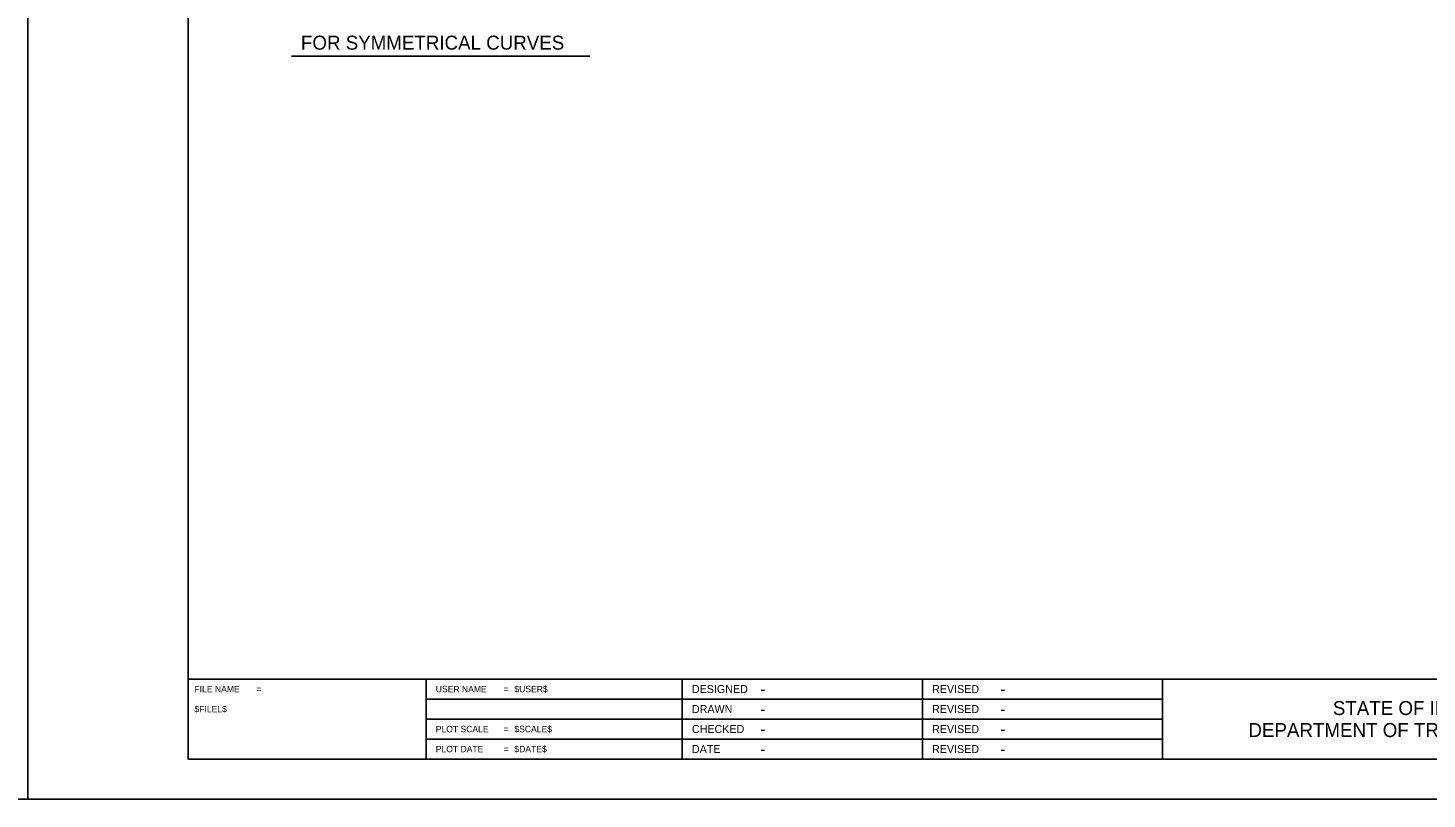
# Model space of a CAD drawing. Extents: x 1875357 to 1890680, y 2257528 to 2269761.
# Drawn here: x 1882157 to 1883031, y 2262719 to 2263201 of the extents above; entities that cross this region are included whole.
import ezdxf

# ---------------------------------------------------------------- set-up
doc = ezdxf.new("R2010")
doc.units = 0
for name, color, linetype in [('Design_PR_Roadway Notes', 7, 'Continuous'), ('Sheets_50 Reference Boundary', 7, 'Continuous'), ('Sheets_General Details', 7, 'Continuous'), ('Sheets_Printer Plotting Border', 7, 'Continuous')]:
    doc.layers.add(name, color=color, linetype=linetype)

msp = doc.modelspace()

# ---------------------------------------------------------------- linework, layer by layer
at = {"layer": 'Design_PR_Roadway Notes'}
msp.add_line((1882321.93, 2263182.8), (1882508.38, 2263182.8), dxfattribs=at)
at = {"layer": 'Sheets_50 Reference Boundary'}
msp.add_lwpolyline([(1882257.4, 2263793.54), (1883832.4, 2263793.54), (1883832.4, 2262793.55), (1882257.4, 2262793.55)], close=True, dxfattribs=at)
at = {"layer": 'Sheets_General Details'}
for p, q in [((1882257.4, 2262793.55), (1883832.4, 2262793.55)), ((1882406.12, 2262793.55), (1882406.12, 2262743.55)), ((1882566.12, 2262793.55), (1882566.12, 2262743.55)), ((1882716.12, 2262793.55), (1882716.12, 2262743.55)), ((1882866.12, 2262793.55), (1882866.12, 2262743.55)), ((1882406.12, 2262781.05), (1882866.12, 2262781.05)), ((1882406.12, 2262768.55), (1882866.12, 2262768.55)), ((1882406.12, 2262756.05), (1882866.12, 2262756.05)), ((1883857.4, 2262718.55), (1882157.4, 2262718.55))]:
    msp.add_line(p, q, dxfattribs=at)
msp.add_lwpolyline([(1882257.4, 2263793.55), (1883832.4, 2263793.55), (1883832.4, 2262743.55), (1882257.4, 2262743.55)], close=True, dxfattribs=at)
at = {"layer": 'Sheets_Printer Plotting Border'}
for points in [[(1880457.4, 2262718.55), (1882157.4, 2262718.55), (1882157.4, 2263818.55), (1880457.4, 2263818.55)], [(1882157.4, 2262718.55), (1883857.4, 2262718.55), (1883857.4, 2263818.55), (1882157.4, 2263818.55)]]:
    msp.add_lwpolyline(points, close=True, dxfattribs=at)

# ---------------------------------------------------------------- texts
at = {"layer": 'Design_PR_Roadway Notes'}
msp.add_text('FOR SYMMETRICAL CURVES', height=8.75, dxfattribs=at).set_placement((1882327.91, 2263186.95))
at = {"layer": 'Sheets_General Details'}
for s, p in [('FILE NAME', (1882261.4, 2262785.3)), ('=', (1882300.02, 2262785.3)), ('USER NAME', (1882412.12, 2262785.3)), ('=', (1882454.51, 2262785.3)), ('$USER$', (1882461.23, 2262785.3)), ('$FILEL$', (1882261.4, 2262772.8)), ('PLOT SCALE', (1882412.12, 2262760.3)), ('=', (1882454.51, 2262760.3)), ('$SCALE$', (1882461.23, 2262760.3)), ('PLOT DATE', (1882412.12, 2262747.8)), ('=', (1882454.51, 2262747.8)), ('$DATE$', (1882461.23, 2262747.8))]:
    msp.add_text(s, height=4, rotation=360, dxfattribs=at).set_placement(p)
for s, height, p in [('DESIGNED', 5, (1882572.12, 2262784.8)), ('-', 7, (1882614.82, 2262783.8)), ('REVISED', 5, (1882722.12, 2262784.8)), ('-', 7, (1882764.82, 2262783.8)), ('DRAWN', 5, (1882572.12, 2262772.3)), ('REVISED', 5, (1882722.12, 2262772.3)), ('STATE OF ILLINOIS', 8.7501, (1882972.47, 2262771.05)), ('-', 7, (1882614.82, 2262771.3)), ('-', 7, (1882764.82, 2262771.3)), ('CHECKED', 5, (1882572.12, 2262759.8)), ('-', 7, (1882614.82, 2262758.8)), ('REVISED', 5, (1882722.12, 2262759.8)), ('-', 7, (1882764.82, 2262758.8)), ('DEPARTMENT OF TRANSPORTATION', 8.7501, (1882919.73, 2262757.3)), ('DATE', 5, (1882572.12, 2262747.3)), ('-', 7, (1882614.82, 2262746.3)), ('REVISED', 5, (1882722.12, 2262747.3)), ('-', 7, (1882764.82, 2262746.3))]:
    msp.add_text(s, height=height, dxfattribs=at).set_placement(p)

doc.saveas('drawing.dxf')
